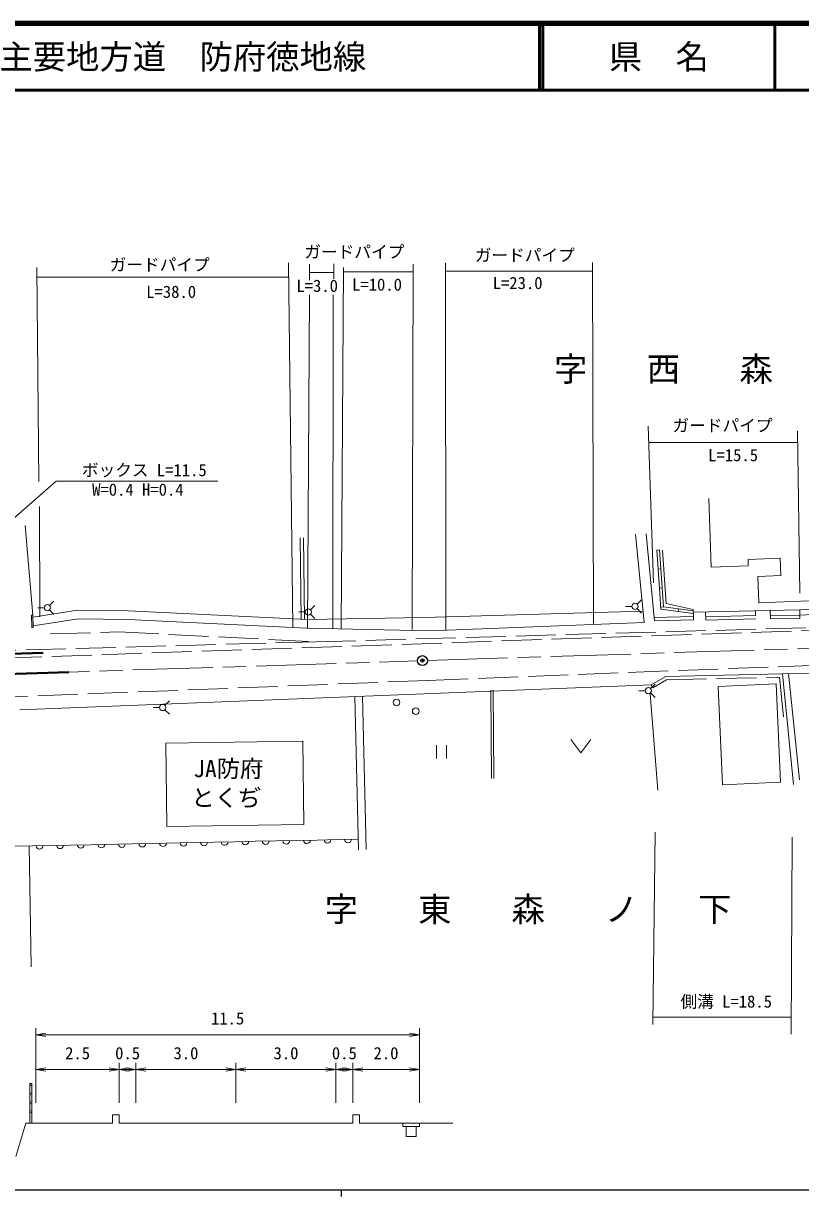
# Model space of a CAD drawing. Units: millimetres at full size, sheet at 1:1000, with parts at other scales. Extents: x 40000 to 680000, y 20000 to 380000.
# Drawn here: x 220343 to 336869, y 204000 to 380000 of the extents above; entities that cross this region are included whole.
import ezdxf
from ezdxf.enums import TextEntityAlignment as Align

# ---------------------------------------------------------------- set-up
doc = ezdxf.new("R2010")
doc.units = ezdxf.units.MM
doc.header["$LTSCALE"] = 1000
doc.header["$PDMODE"] = 32
doc.header["$PDSIZE"] = 500
doc.linetypes.add('CHAIN', pattern=[18.5, 12, -1.5, 3.5, -1.5])
doc.linetypes.add('DASHED', pattern=[7.5, 6, -1.5])
for name, color, linetype, lineweight in [('M-BGD', 7, 'Continuous', 13), ('M-BGD-EXST', 7, 'Continuous', 13), ('M-BMK', 2, 'CHAIN', 13), ('M-BMK-SRVR', 3, 'Continuous', 25), ('M-STR-HTXT', 7, 'Continuous', 13), ('M-STR-STRC', 7, 'Continuous', 25), ('M-TTL', 2, 'Continuous', 140), ('M-TTL-BAND', 7, 'Continuous', 25), ('M-TTL-LINE', 7, 'Continuous', 50)]:
    doc.layers.add(name, color=color, linetype=linetype, lineweight=lineweight)
for name, color, linetype in [('M-BMK-HTXT', 7, 'Continuous'), ('M-OTRS', 6, 'Continuous'), ('M-TTL-TXT', 7, 'Continuous')]:
    doc.layers.add(name, color=color, linetype=linetype)
doc.styles.add('ＭＳ ゴシック', font='')
doc.styles.get('ＭＳ ゴシック').set_extended_font_data('MS Gothic')

# ---------------------------------------------------------------- blocks, each defined once
blk = doc.blocks.new('open_arrow')
at = {"color": 0, "linetype": 'Continuous', "lineweight": -2}
blk.add_lwpolyline([(7.5, 1.25), (0, 0), (7.5, -1.25)], dxfattribs=at)

msp = doc.modelspace()

# ---------------------------------------------------------------- linework, layer by layer
at = {"layer": 'M-BGD'}
for p, q in [((323110, 308752), (323486, 298408)), ((221754, 291232), (220583, 304664)), ((261985, 290603), (261823, 302822)), ((262486, 290579), (262323, 302829)), ((313429, 290143), (312136, 303365)), ((314944, 290886), (313743, 303411)), ((315308, 300989), (315708, 301017)), ((315508, 298140), (315308, 300989)), ((315907, 298168), (315708, 301017)), ((328997, 299584), (333828, 299760)), ((329032, 298609), (328997, 299584)), ((333828, 299760), (333923, 297166)), ((315508, 298140), (315907, 298168)), ((315708, 295291), (315508, 298140)), ((316107, 295319), (315907, 298168)), ((323486, 298408), (329032, 298609)), ((333923, 297166), (330490, 297041)), ((330490, 297041), (330634, 293095)), ((315708, 295291), (316107, 295319)), ((315708, 295291), (315930, 292116)), ((316307, 292471), (316107, 295319)), ((315908, 292443), (316307, 292471)), ((318547, 292180), (316307, 292471)), ((318496, 291783), (318547, 292180)), ((318547, 292180), (320788, 291889)), ((330634, 293095), (339396, 293414)), ((336746, 292045), (340814, 292244)), ((221554, 291226), (221754, 291232)), ((221554, 291226), (221612, 289346)), ((221754, 291232), (221812, 289352)), ((314944, 290886), (320830, 291015)), ((314955, 290386), (314944, 290886)), ((314955, 290386), (320841, 290515)), ((318496, 291783), (315930, 292116)), ((318496, 291783), (320807, 291483)), ((320798, 291673), (336746, 292045)), ((320841, 290515), (320830, 291015)), ((322663, 290477), (322627, 291716)), ((322648, 290977), (330139, 291198)), ((322663, 290477), (330153, 290698)), ((330139, 291198), (330118, 291890)), ((332342, 290688), (332331, 291942)), ((332337, 291188), (336753, 291225)), ((332342, 290688), (336757, 290725)), ((336757, 290725), (336746, 292045)), ((221612, 289346), (221812, 289352)), ((334149, 282429), (353178, 282861)), ((336705, 266542), (335070, 282450)), ((219781, 277021), (314469, 280778)), ((290408, 279954), (290507, 266700)), ((290758, 279966), (290857, 266703)), ((314469, 280778), (314720, 280345)), ((333203, 280923), (324501, 280544)), ((324501, 280544), (325145, 265768)), ((333846, 266147), (333203, 280923)), ((270020, 279014), (270598, 256032)), ((271205, 279061), (271710, 256060)), ((314321, 279414), (315478, 264984)), ((262234, 272317), (241676, 272030)), ((241676, 272030), (241851, 259531)), ((262409, 259818), (262234, 272317)), ((325145, 265768), (333846, 266147)), ((241851, 259531), (262409, 259818)), ((236632, 256917), (239716, 256980)), ((239716, 256980), (245883, 257107)), ((245883, 257107), (248967, 257170)), ((248967, 257170), (252050, 257234)), ((252050, 257234), (255134, 257297)), ((255134, 257297), (258218, 257360)), ((258218, 257360), (261301, 257424)), ((261301, 257424), (264385, 257487)), ((264385, 257487), (267469, 257550)), ((267469, 257550), (270558, 257614)), ((219097, 256557), (224297, 256664)), ((221213, 256600), (221491, 238460)), ((224297, 256664), (227381, 256727)), ((227381, 256727), (230464, 256790)), ((230464, 256790), (236632, 256917)), ((222209, 218048), (222209, 229261)), ((279709, 218048), (279709, 229261)), ((222209, 228261), (279709, 228261)), ((234709, 218048), (234709, 224048)), ((237209, 218048), (237209, 224048)), ((252209, 218048), (252209, 224048)), ((267209, 218048), (267209, 224048)), ((269709, 218048), (269709, 224048)), ((222209, 223048), (234709, 223048)), ((234709, 223048), (237209, 223048)), ((237209, 223048), (252209, 223048)), ((252209, 223048), (267209, 223048)), ((267209, 223048), (269709, 223048)), ((269709, 223048), (279709, 223048)), ((221308, 220902), (221610, 220902)), ((221308, 220902), (221308, 215012)), ((221319, 220929), (221599, 220929)), ((221610, 220902), (221610, 215012)), ((219209, 210012), (220709, 215012)), ((220709, 215012), (222209, 215012)), ((222209, 215012), (233709, 215012)), ((233709, 216262), (234709, 216262)), ((233709, 216262), (233709, 215012)), ((234709, 216262), (234709, 215012)), ((234709, 215012), (252209, 215012)), ((269709, 215012), (252209, 215012)), ((270709, 216262), (269709, 216262)), ((269709, 216262), (269709, 215012)), ((270709, 216262), (270709, 215012)), ((279709, 215012), (270709, 215012)), ((277209, 215012), (277209, 214512)), ((279709, 215012), (284709, 215012)), ((279709, 215012), (279709, 214512)), ((279709, 214512), (277209, 214512)), ((277709, 214512), (277709, 213012)), ((279209, 213012), (277709, 213012)), ((279209, 214512), (279209, 213012))]:
    msp.add_line(p, q, dxfattribs=at)
at = {"layer": 'M-BGD', "linetype": 'DASHED'}
msp.add_line((264182, 287225), (367757, 290199), dxfattribs=at)
for points in [[(415206, 290295), (380499, 290395), (218363, 284822), (214534, 316575)], [(336753, 291225), (340956, 291426), (353627, 283127)], [(224419, 288418), (234625, 288717), (264182, 287225), (216666, 285906)], [(215017, 278811), (281038, 281444), (346434, 283999), (367851, 284381), (369872, 283496)], [(314720, 280345), (316788, 281545), (333698, 281919), (334330, 275715)]]:
    msp.add_lwpolyline(points, dxfattribs=at)
at = {"layer": 'M-BGD'}
for points in [[(316173, 300971), (316706, 292957), (320779, 292064), (320830, 291015)], [(221762, 290946), (228437, 291961), (236021, 291866), (262915, 290558)], [(221803, 289638), (228557, 290659), (235982, 290566), (262852, 289260)], [(313264, 291837), (280364, 290887), (262915, 290558)], [(262852, 289260), (281360, 288883), (313429, 290143)], [(314469, 280778), (316648, 282042), (334149, 282429), (335838, 265840)]]:
    msp.add_lwpolyline(points, dxfattribs=at)
for centre in [(221459, 220752), (221459, 219402), (221459, 218052), (221459, 216702)]:
    msp.add_circle(centre, 150, dxfattribs=at)
for centre, radius, start, end in [((241257, 257026), 514, 182.765, 359.58804), ((244341, 257090), 514, 182.765, 359.58804), ((247425, 257153), 514, 182.76502, 359.58802), ((250508, 257216), 514, 182.765, 359.58916), ((253592, 257280), 514, 182.765, 359.58804), ((256676, 257343), 514, 182.76502, 359.58802), ((259759, 257406), 514, 182.765, 359.58804), ((262843, 257470), 514, 182.765, 359.58804), ((265927, 257533), 514, 182.765, 359.58916), ((269010, 257596), 514, 182.76447, 359.5886), ((222755, 256646), 514, 182.765, 359.58804), ((225839, 256709), 514, 182.76614, 359.58801), ((228922, 256773), 514, 182.76447, 359.5886), ((232006, 256836), 514, 182.765, 359.58804), ((235090, 256899), 514, 182.765, 359.58916), ((238173, 256963), 514, 182.76502, 359.58802), ((221459, 220855), 158, 17.12125, 162.87875)]:
    msp.add_arc(centre, radius, start, end, dxfattribs=at)
at = {"layer": 'M-BGD-EXST'}
for p, q in [((223436, 292335), (222493, 292335)), ((224240, 292668), (224907, 293335)), ((263387, 292033), (264054, 292700)), ((311573, 292544), (310630, 292544)), ((312378, 292878), (313045, 293544)), ((312378, 292211), (313045, 291544)), ((224240, 292002), (224907, 291335)), ((262583, 291700), (261640, 291700)), ((263387, 291366), (264054, 290700)), ((313582, 279884), (312639, 279884)), ((314386, 280217), (315053, 280884)), ((241551, 277705), (242218, 278372)), ((314386, 279550), (315053, 278884)), ((240746, 277372), (239803, 277372)), ((241551, 277038), (242218, 276372)), ((282265, 271731), (282265, 269731)), ((283765, 271731), (283765, 269731)), ((302406, 272592), (303906, 270592)), ((303906, 270592), (305406, 272592))]:
    msp.add_line(p, q, dxfattribs=at)
for centre, radius in [((223907, 292335), 471), ((263054, 291700), 471), ((312045, 292544), 471), ((314053, 279884), 471), ((276288, 278130), 500), ((241218, 277372), 471), ((279165, 276826), 500)]:
    msp.add_circle(centre, radius, dxfattribs=at)
at = {"layer": 'M-BMK'}
for p, q in [((280921, 284423), (378339, 287532)), ((181293, 281208), (279422, 284375))]:
    msp.add_line(p, q, dxfattribs=at)
at = {"layer": 'M-BMK-SRVR'}
msp.add_circle((280171, 284399), 750, dxfattribs=at)
at = {"layer": 'M-OTRS'}
msp.add_point((280171, 284399), dxfattribs=at)
msp.add_point((280171, 284399), dxfattribs=at)
msp.add_point((280171, 284399), dxfattribs=at)
msp.add_point((280171, 284399), dxfattribs=at)
at = {"layer": 'M-STR-HTXT'}
for p, q in [((222357, 343390), (222648, 311271)), ((260093, 344093), (260736, 289417)), ((263215, 343887), (263215, 341477)), ((266896, 343947), (266896, 341705)), ((267960, 289187), (268346, 343384)), ((278771, 343884), (278653, 289079)), ((283678, 289023), (283639, 344019)), ((305672, 344144), (305834, 289985)), ((222370, 341919), (260119, 341919)), ((263215, 342652), (266896, 342652)), ((268341, 342740), (278769, 342740)), ((283640, 342858), (305676, 342858)), ((263215, 339295), (262916, 289218)), ((266757, 289218), (266781, 339281)), ((314024, 319601), (314805, 296100)), ((336403, 318817), (336787, 294530)), ((336429, 317146), (314106, 317146)), ((222723, 307525), (222795, 290971)), ((315064, 258660), (314741, 229807)), ((335639, 257915), (335480, 228345)), ((314754, 230936), (335494, 230936))]:
    msp.add_line(p, q, dxfattribs=at)
msp.add_lwpolyline([(195742, 285535), (225231, 311323), (249513, 311323)], dxfattribs=at)
at = {"layer": 'M-STR-STRC'}
for p, q in [((216819, 285496), (223290, 285692)), ((216824, 285346), (223294, 285542))]:
    msp.add_line(p, q, dxfattribs=at)
for points in [[(183999, 281401), (194111, 281720), (204280, 282043), (212872, 282337), (227136, 282767)], [(184004, 281251), (194116, 281570), (204285, 281893), (212877, 282187), (227140, 282617)]]:
    msp.add_lwpolyline(points, dxfattribs=at)
at = {"layer": 'M-TTL'}
msp.add_line((680000, 380000), (40000, 380000), dxfattribs=at)
at = {"layer": 'M-TTL-BAND'}
for p, q in [((40000, 205000), (579000, 205000)), ((268000, 205000), (268000, 204000))]:
    msp.add_line(p, q, dxfattribs=at)
at = {"layer": 'M-TTL-LINE'}
for p, q in [((297750, 380000), (297750, 370000)), ((298250, 380000), (298250, 370000)), ((333000, 380000), (333000, 370000)), ((40000, 370000), (680000, 370000))]:
    msp.add_line(p, q, dxfattribs=at)

# ---------------------------------------------------------------- block references
at = {"layer": 'M-BGD', "xscale": 200, "yscale": 200}
for p in [(222209, 228261), (222209, 223048), (234709, 223048), (237209, 223048), (252209, 223048), (267209, 223048), (269709, 223048)]:
    msp.add_blockref('open_arrow', p, dxfattribs=at)
at = {"layer": 'M-BGD', "xscale": 200, "yscale": 200, "rotation": 180}
for p in [(279709, 228261), (234709, 223048), (237209, 223048), (252209, 223048), (267209, 223048), (269709, 223048), (279709, 223048)]:
    msp.add_blockref('open_arrow', p, dxfattribs=at)

# ---------------------------------------------------------------- texts
at = {"layer": 'M-BGD', "style": 'ＭＳ ゴシック'}
for s, p in [('11.5', (250959, 229261)), ('2.5', (228459, 224048)), ('0.5', (235959, 224048)), ('3.0', (244709, 224048)), ('3.0', (259709, 224048)), ('0.5', (268459, 224048)), ('2.0', (274709, 224048))]:
    msp.add_text(s, height=1833, dxfattribs=at).set_placement(p, align=Align.BOTTOM_CENTER)
at = {"layer": 'M-BMK-HTXT', "style": 'ＭＳ ゴシック'}
for s, p in [('JA防府', (245823, 268204)), ('とくぢ', (245506, 263828))]:
    msp.add_text(s, height=2566, dxfattribs=at).set_placement(p, align=Align.MIDDLE_LEFT)
at = {"layer": 'M-BMK-HTXT', "char_height": 3666, "attachment_point": 7, "style": 'ＭＳ ゴシック'}
for s, insert in [('\\T2.78;字西森ノ本', (299909, 325910)), ('\\T2.8;字東森ノ下', (265521, 244859))]:
    msp.add_mtext(s, dxfattribs=dict(at, insert=insert))
at = {"layer": 'M-STR-HTXT', "style": 'ＭＳ ゴシック'}
for s, p in [('ガードパイプ', (262457, 344264)), ('ガードパイプ', (233270, 342342)), ('ガードパイプ', (288013, 343765)), ('L=3.0', (261271, 339181)), ('L=10.0', (269620, 339361)), ('L=23.0', (290702, 339601)), ('L=38.0', (238747, 338280)), ('ガードパイプ', (317671, 318218)), ('L=15.5', (323017, 313774)), ('ボックス L=11.5', (229095, 311526)), ('W=0.4 H=0.4', (230640, 308597)), ('側溝 L=18.5', (318863, 231792))]:
    msp.add_text(s, height=1833, dxfattribs=at).set_placement(p, align=Align.BOTTOM_LEFT)
at = {"layer": 'M-TTL-TXT', "style": 'ＭＳ ゴシック'}
msp.add_text('主要地方道\u3000防府徳地線', height=3666, dxfattribs=at).set_placement((216734, 375000), align=Align.MIDDLE_LEFT)
msp.add_text('県\u3000名', height=3666, dxfattribs=at).set_placement((315625, 375000), align=Align.MIDDLE_CENTER)

doc.saveas('drawing.dxf')
